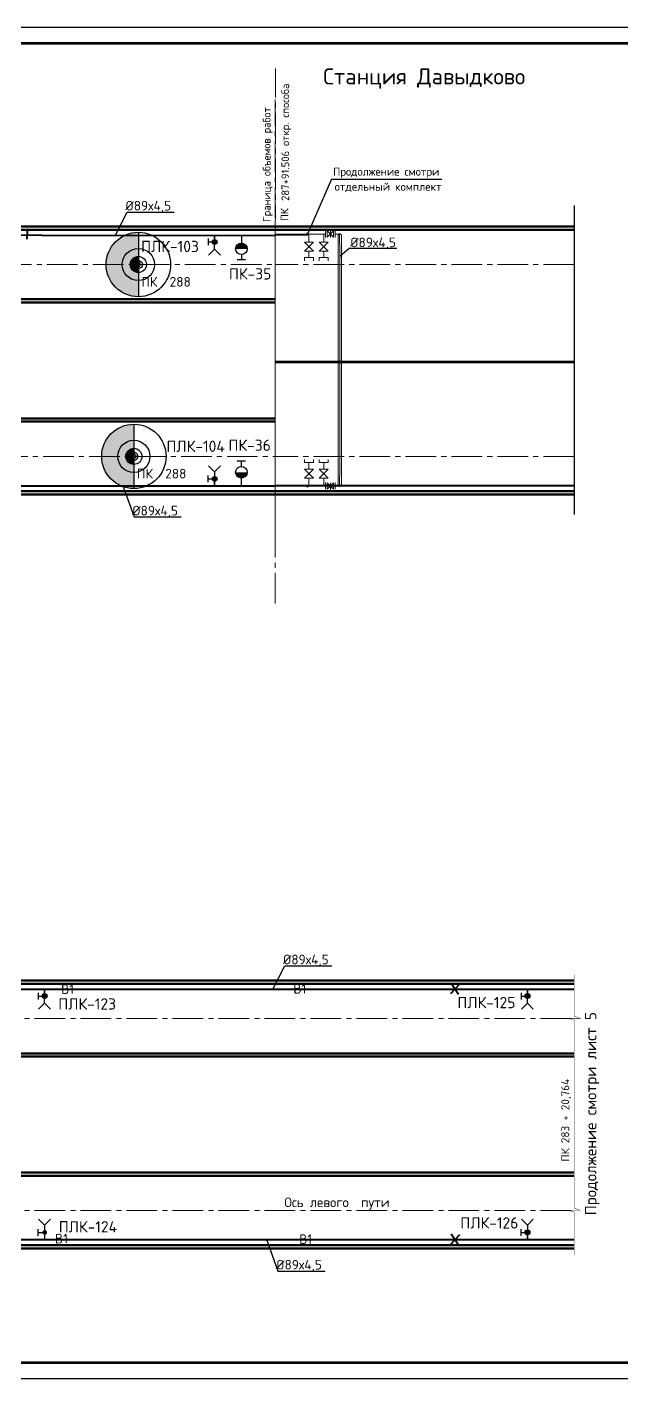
# Paper-space layout 'л2-л8' of a CAD drawing. Header units: millimetres. Extents: x 10032 to 18918, y -3051 to 627.
# Drawn here: x 11550 to 11734.8, y -2094.3 to -1674.3 of the extents above; entities that cross this region are included whole.
import ezdxf

# ---------------------------------------------------------------- set-up
doc = ezdxf.new("R2010")
doc.units = ezdxf.units.MM
doc.header["$LTSCALE"] = 0.5
for name, pattern in [('CENTER', [2, 1.25, -0.25, 0.25, -0.25]), ('CENTER2', [28.575, 19.05, -3.175, 3.175, -3.175]), ('Геоподоснова$0$12_5020Ж$0${ Cable   Tele }', [0])]:
    doc.linetypes.add(name, pattern=pattern)
for name, color, linetype in [('0 @ 1', 7, 'Continuous'), ('1_NADPIS', 7, 'Continuous'), ('3_Текст', 7, 'Continuous'), ('FORMAT', 7, 'Continuous'), ('NADPISI', 110, 'Continuous'), ('ВК_надписи', 7, 'Continuous'), ('ВК_сети', 4, 'Continuous'), ('ГТ_ПК', 2, 'Continuous'), ('ГТ_ПК @ 0.25', 2, 'Continuous'), ('ГТ_ПК @ 0.5', 2, 'Continuous'), ('ГТ_ПК @ 1', 2, 'Continuous'), ('ГТ_ПК @ 2', 2, 'Continuous'), ('ГТ_ПК @ 4', 2, 'Continuous')]:
    doc.layers.add(name, color=color, linetype=linetype)
for name, color, linetype, lineweight in [('1_PK500', 5, 'Continuous', 35), ('3_Формат', 4, 'Continuous', 60), ('А_Дизайн', 16, 'Continuous', 20), ('А_Конструкции', 4, 'Continuous', 50), ('А_Текст', 255, 'Continuous', 20), ('АР_Оси', 242, 'CENTER2', 18), ('Сети ВК', 4, 'Continuous', 20)]:
    doc.layers.add(name, color=color, linetype=linetype, lineweight=lineweight)
doc.styles.add('Стандарт ММП', font='isocpeur.ttf')

# ---------------------------------------------------------------- blocks, each defined once
blk = doc.blocks.new('ПК')
at = {"layer": 'ГТ_ПК'}
blk.add_hatch(color=0, dxfattribs=at).paths.add_polyline_path([(0, -2.5, 0.414214), (2.5, 0, 0.414214), (0, 2.5)])
at = {"layer": 'ГТ_ПК', "color": 0}
blk.add_line((0, -2.5), (0, 2.5), dxfattribs=at)
blk.add_circle((0, 0), 2.5, dxfattribs=at)
blk = doc.blocks.new('*U507')
at = {"layer": 'ГТ_ПК @ 0.25', "extrusion": (9.32183e-09, 7.72587e-22, 1), "xscale": 0.2500000000000059, "yscale": 0.2500000000000053, "zscale": 0.2500000000000053, "rotation": 180}
blk.add_blockref('ПК', (11584.61, -1748.1, 0), dxfattribs=at)
at = {"layer": 'ГТ_ПК @ 0.5', "extrusion": (9.32183e-09, 7.72587e-22, 1), "xscale": 0.5000000000000185, "yscale": 0.5000000000000173, "zscale": 0.5000000000000173, "rotation": 180}
blk.add_blockref('ПК', (11584.61, -1748.1, 0), dxfattribs=at)
at = {"layer": 'ГТ_ПК @ 1', "extrusion": (9.32183e-09, 7.72587e-22, 1), "rotation": 179.9999999999641}
blk.add_blockref('ПК', (11584.61, -1748.1, 0), dxfattribs=at)
at = {"layer": 'ГТ_ПК @ 2', "extrusion": (9.32183e-09, 7.72587e-22, 1), "xscale": 2.000000000000074, "yscale": 2.000000000000069, "zscale": 2.000000000000069, "rotation": 180}
blk.add_blockref('ПК', (11584.61, -1748.1, 0), dxfattribs=at)
at = {"layer": 'ГТ_ПК @ 4', "extrusion": (9.32183e-09, 7.72587e-22, 1), "xscale": 4.000000000000095, "yscale": 4.000000000000085, "zscale": 4.000000000000085, "rotation": 180}
blk.add_blockref('ПК', (11584.61, -1748.1, 0), dxfattribs=at)
blk = doc.blocks.new('*U509')
at = {"layer": 'ГТ_ПК @ 0.25', "extrusion": (9.32183e-09, 7.72587e-22, 1), "xscale": 0.2500000000000059, "yscale": 0.2500000000000053, "zscale": 0.2500000000000053, "rotation": 180}
blk.add_blockref('ПК', (11583.22, -1807.7, 0), dxfattribs=at)
at = {"layer": 'ГТ_ПК @ 0.5', "extrusion": (9.32183e-09, 7.72587e-22, 1), "xscale": 0.5000000000000185, "yscale": 0.5000000000000173, "zscale": 0.5000000000000173, "rotation": 180}
blk.add_blockref('ПК', (11583.22, -1807.7, 0), dxfattribs=at)
at = {"layer": 'ГТ_ПК @ 1', "extrusion": (9.32183e-09, 7.72587e-22, 1), "rotation": 179.9999999999641}
blk.add_blockref('ПК', (11583.22, -1807.7, 0), dxfattribs=at)
at = {"layer": 'ГТ_ПК @ 2', "extrusion": (9.32183e-09, 7.72587e-22, 1), "xscale": 2.000000000000074, "yscale": 2.000000000000069, "zscale": 2.000000000000069, "rotation": 180}
blk.add_blockref('ПК', (11583.22, -1807.7, 0), dxfattribs=at)
at = {"layer": 'ГТ_ПК @ 4', "extrusion": (9.32183e-09, 7.72587e-22, 1), "xscale": 4.000000000000095, "yscale": 4.000000000000085, "zscale": 4.000000000000085, "rotation": 180}
blk.add_blockref('ПК', (11583.22, -1807.7, 0), dxfattribs=at)
blk = doc.blocks.new('A$C694964ED')
at = {"layer": 'Сети ВК', "lineweight": 9}
h = blk.add_hatch(color=256, dxfattribs=at)
h.paths.add_polyline_path([(20.04, -2.15, -0.414214), (20.29, -2.4, -0.414214), (20.04, -2.65)])
h.paths.add_polyline_path([(20.04, -2.15), (20.04, -2.65, -0.414214), (19.79, -2.4, -0.414214)])
h = blk.add_hatch(color=256, dxfattribs=at)
h.paths.add_polyline_path([(20.04, -80.79, 0.414214), (20.29, -80.54, 0.414214), (20.04, -80.29)])
h.paths.add_polyline_path([(20.04, -80.79), (20.04, -80.29, 0.414214), (19.79, -80.54, 0.414214)])
at = {"layer": 'Defpoints', "color": 6, "ltscale": 0.125}
blk.add_line((92.9, 6.51), (92.9, -89.49), dxfattribs=at)
at = {"layer": 'Defpoints', "color": 6, "linetype": 'Continuous', "lineweight": 140}
blk.add_line((92.9, -42.1), (0, -42.1), dxfattribs=at)
at = {"layer": 'NADPISI', "color": 5, "linetype": 'Геоподоснова$0$12_5020Ж$0${ Cable   Tele }', "ltscale": 0.5}
for q in [(10.04, -2.35, 0), (51.81, 14.71, 0)]:
    blk.add_line((17.57, 14.71, 0), q, dxfattribs=at)
at = {"layer": 'А_Конструкции'}
for p, q in [((92.9, 0), (0, 0)), ((92.9, -1), (0, -1)), ((92.9, -82.2), (0, -82.2)), ((92.9, -83.2), (0, -83.2))]:
    blk.add_line(p, q, dxfattribs=at)
at = {"layer": 'АР_Оси', "color": 7}
for p, q in [((0, -97.36), (0, 39.47)), ((92.9, -11.8), (0, -11.8)), ((92.9, -71.4), (0, -71.4))]:
    blk.add_line(p, q, dxfattribs=at)
at = {"layer": 'ВК_надписи'}
for p, q in [((23.07, -6.84, 0), (20.1, -9.33, 0)), ((37.83, -6.84, 0), (23.07, -6.84, 0))]:
    blk.add_line(p, q, dxfattribs=at)
at = {"layer": 'ВК_сети', "color": 2, "lineweight": 40, "ltscale": 0.5, "elevation": 0}
for points in [[(10.08, -2.61), (0, -2.61)], [(92.9, -80.59), (0, -80.59)]]:
    blk.add_lwpolyline(points, dxfattribs=at)
at = {"layer": 'ВК_сети', "color": 1, "lineweight": 9, "ltscale": 0.5}
for centre in [(10.04, -2.31), (10.04, -80.63, 0)]:
    blk.add_circle(centre, 0.3, dxfattribs=at)
at = {"layer": 'Сети ВК', "lineweight": 9}
for p, q in [((15.76, -2.35, 0), (10.04, -2.35, 0)), ((10.51, -2.35, 0), (10.51, -4.81, 0)), ((15.14, -2.35, 0), (15.14, -4.81, 0)), ((20.1, -2.35, 0), (18.7, -2.35, 0)), ((20.04, -2.4, 0), (20.1, -8.71, 0)), ((10.51, -7.61, 0), (10.51, -9.61, 0)), ((15.14, -7.61, 0), (15.14, -9.61, 0)), ((20.1, -8.71, 0), (20.1, -71.75, 0)), ((10.51, -75.33, 0), (10.51, -73.33, 0)), ((15.14, -75.33, 0), (15.14, -73.33, 0)), ((20.04, -80.54, 0), (20.1, -74.23, 0)), ((20.1, -74.23, 0), (20.1, -71.75, 0)), ((10.51, -80.59, 0), (10.51, -78.13, 0)), ((15.14, -80.59, 0), (15.14, -78.13, 0)), ((15.76, -80.59, 0), (10.04, -80.59, 0)), ((20.1, -80.59, 0), (18.7, -80.59, 0))]:
    blk.add_line(p, q, dxfattribs=at)
at = {"layer": 'Сети ВК', "color": 5, "linetype": 'Continuous', "lineweight": 9, "ltscale": 0.3}
for p, q in [((15.7, -1.39, 0), (15.7, -3.39, 0)), ((16.2, -3.35, 0), (18.2, -1.35, 0)), ((16.2, -1.35, 0), (18.2, -3.35, 0)), ((16.2, -1.35, 0), (16.2, -3.35, 0)), ((17.2, -3.35, 0), (17.2, -0.99, 0)), ((18.2, -3.35, 0), (18.2, -1.35, 0)), ((18.7, -3.4, 0), (18.7, -1.4, 0)), ((19.6, -71.4), (19.6, -2.35, 0)), ((20.6, -71.75, 0), (20.6, -2.49, 0)), ((11.91, -7.61, 0), (9.11, -4.81, 0)), ((9.11, -7.61, 0), (11.91, -4.81, 0)), ((11.91, -4.81, 0), (9.11, -4.81, 0)), ((9.11, -7.61, 0), (11.91, -7.61, 0)), ((16.54, -7.61, 0), (13.74, -4.81, 0)), ((13.74, -7.61, 0), (16.54, -4.81, 0)), ((16.54, -4.81, 0), (13.74, -4.81, 0)), ((13.74, -7.61, 0), (16.54, -7.61, 0)), ((9.11, -9.61, 0), (11.91, -9.61, 0)), ((9.11, -9.61, 0), (9.11, -10.61, 0)), ((11.91, -9.61, 0), (11.91, -10.61, 0)), ((13.74, -9.61, 0), (16.54, -9.61, 0)), ((13.74, -9.61, 0), (13.74, -10.61, 0)), ((16.54, -9.61, 0), (16.54, -10.61, 0)), ((9.11, -73.33, 0), (9.11, -72.33, 0)), ((9.11, -73.33, 0), (11.91, -73.33, 0)), ((11.91, -75.33, 0), (9.11, -78.13, 0)), ((9.11, -75.33, 0), (11.91, -78.13, 0)), ((9.11, -75.33, 0), (11.91, -75.33, 0)), ((11.91, -73.33, 0), (11.91, -72.33, 0)), ((13.74, -73.33, 0), (13.74, -72.33, 0)), ((13.74, -73.33, 0), (16.54, -73.33, 0)), ((16.54, -75.33, 0), (13.74, -78.13, 0)), ((13.74, -75.33, 0), (16.54, -78.13, 0)), ((13.74, -75.33, 0), (16.54, -75.33, 0)), ((16.54, -73.33, 0), (16.54, -72.33, 0)), ((19.6, -71.75, 0), (19.6, -80.59, 0)), ((20.6, -71.75, 0), (20.6, -80.45, 0)), ((11.91, -78.13, 0), (9.11, -78.13, 0)), ((16.54, -78.13, 0), (13.74, -78.13, 0)), ((15.7, -81.55, 0), (15.7, -79.55, 0)), ((16.2, -79.59, 0), (18.2, -81.59, 0)), ((16.2, -81.59, 0), (18.2, -79.59, 0)), ((16.2, -81.59, 0), (16.2, -79.59, 0)), ((17.2, -79.59, 0), (17.2, -81.95, 0)), ((18.2, -79.59, 0), (18.2, -81.59, 0)), ((18.7, -79.54, 0), (18.7, -81.54, 0))]:
    blk.add_line(p, q, dxfattribs=at)
at = {"layer": 'Сети ВК', "lineweight": 9}
for centre in [(20.04, -2.4, 0), (20.04, -80.54, 0)]:
    blk.add_circle(centre, 0.25, dxfattribs=at)
at = {"layer": '3_Формат', "color": 0, "lineweight": 50, "style": 'Стандарт ММП'}
blk.add_text('Станция Давыдково', height=5, rotation=360, dxfattribs=at).set_placement((14.97, 44.15, 0))
at = {"layer": 'NADPISI', "color": 5, "linetype": 'CENTER', "ltscale": 0.5, "style": 'Стандарт ММП'}
for s, p in [('Продолжение смотри', (18.07, 15.81, 0)), ('отдельный комплект', (18.51, 11.14, 0))]:
    blk.add_text(s, height=2.5, dxfattribs=at).set_placement(p)
at = {"layer": 'А_Текст', "color": 0, "linetype": 'Continuous', "lineweight": 30, "style": 'Стандарт ММП'}
for s, p in [('287+91.506 откр. способа', (4.39, 7.95, 0)), ('Граница объемов работ', (-1.39, 1.4)), ('ПК ', (4.16, 1.71, 0))]:
    blk.add_text(s, height=2.4, rotation=90, dxfattribs=at).set_placement(p)
at = {"layer": 'ВК_надписи', "style": 'Стандарт ММП'}
blk.add_text('%%C89х4,5', height=3, dxfattribs=at).set_placement((23.34, -6.42, 0))
blk = doc.blocks.new('*U441')
at = {"layer": 'FORMAT', "color": 7, "lineweight": 25}
blk.add_lwpolyline([(0, 0), (0, 420), (2080, 420), (2080, 0), (0, 0)], dxfattribs=at)
at = {"layer": 'FORMAT', "color": 7, "lineweight": 60}
blk.add_lwpolyline([(20, 5), (20, 415), (2075, 415), (2075, 5), (20, 5)], dxfattribs=at)

psp = doc.layouts.new('л2-л8')

# ---------------------------------------------------------------- hatches: boundary and pattern name
at = {"layer": 'ВК_сети', "ltscale": 0.5}
h = psp.add_hatch(color=5, dxfattribs=at)
h.paths.add_polyline_path([(11609.069, -1741.0925, 0.41421356), (11608.319, -1740.3425), (11608.319, -1741.0925)])
h.paths.add_polyline_path([(11609.069, -1741.0925), (11608.319, -1741.0925), (11608.319, -1741.8425, 0.41421356)])
h.paths.add_polyline_path([(11608.319, -1741.0925), (11608.319, -1740.3425, 0.58408052), (11607.6772, -1741.4805)])
h.paths.add_polyline_path([(11608.319, -1741.8425), (11608.319, -1741.0925), (11607.6772, -1741.4805, 0.26256208)])
h = psp.add_hatch(color=1, dxfattribs=at)
h.paths.add_polyline_path([(11614.8074, -1743.2294), (11618.4074, -1743.2294, 0.09159777), (11618.2886, -1742.5863), (11614.9262, -1742.5863, 0.09159777)])
h.paths.add_polyline_path([(11614.9262, -1742.5863), (11618.2886, -1742.5863, 0.68812614)])
h = psp.add_hatch(color=5, dxfattribs=at)
h.paths.add_polyline_path([(11609.069, -1814.7157, -0.41421356), (11608.319, -1815.4657), (11608.319, -1814.7157)])
h.paths.add_polyline_path([(11609.069, -1814.7157), (11608.319, -1814.7157), (11608.319, -1813.9657, -0.41421356)])
h.paths.add_polyline_path([(11608.319, -1814.7157), (11608.319, -1815.4657, -0.58408052), (11607.6772, -1814.3277)])
h.paths.add_polyline_path([(11608.319, -1813.9657), (11608.319, -1814.7157), (11607.6772, -1814.3277, -0.26256208)])
h = psp.add_hatch(color=1, dxfattribs=at)
h.paths.add_polyline_path([(11614.8074, -1812.6568), (11618.4074, -1812.6568, -0.09159777), (11618.2886, -1813.3), (11614.9262, -1813.3, -0.09159777)])
h.paths.add_polyline_path([(11614.9262, -1813.3), (11618.2886, -1813.3, -0.68812614)])
h = psp.add_hatch(color=1, dxfattribs=at)
h.paths.add_polyline_path([(11614.8074, -1812.6568), (11618.4074, -1812.6568, -0.09159777), (11618.2886, -1813.3), (11614.9262, -1813.3, -0.09159777)])
h.paths.add_polyline_path([(11614.9262, -1813.3), (11618.2886, -1813.3, -0.68812614)])
h = psp.add_hatch(color=5, dxfattribs=at)
h.paths.add_polyline_path([(11556.2635, -1975.3578, 0.41421356), (11555.5135, -1974.6078), (11555.5135, -1975.3578)])
h.paths.add_polyline_path([(11556.2635, -1975.3578), (11555.5135, -1975.3578), (11555.5135, -1976.1078, 0.41421356)])
h.paths.add_polyline_path([(11555.5135, -1975.3578), (11555.5135, -1974.6078, 0.58408052), (11554.8717, -1975.7458)])
h.paths.add_polyline_path([(11555.5135, -1976.1078), (11555.5135, -1975.3578), (11554.8717, -1975.7458, 0.26256208)])
h = psp.add_hatch(color=5, dxfattribs=at)
h.paths.add_polyline_path([(11706.2635, -1975.3578, 0.41421356), (11705.5135, -1974.6078), (11705.5135, -1975.3578)])
h.paths.add_polyline_path([(11706.2635, -1975.3578), (11705.5135, -1975.3578), (11705.5135, -1976.1078, 0.41421356)])
h.paths.add_polyline_path([(11705.5135, -1975.3578), (11705.5135, -1974.6078, 0.58408052), (11704.8717, -1975.7458)])
h.paths.add_polyline_path([(11705.5135, -1976.1078), (11705.5135, -1975.3578), (11704.8717, -1975.7458, 0.26256208)])
h = psp.add_hatch(color=5, dxfattribs=at)
h.paths.add_polyline_path([(11556.2635, -2048.781, -0.41421356), (11555.5135, -2049.531), (11555.5135, -2048.781)])
h.paths.add_polyline_path([(11556.2635, -2048.781), (11555.5135, -2048.781), (11555.5135, -2048.031, -0.41421356)])
h.paths.add_polyline_path([(11555.5135, -2048.781), (11555.5135, -2049.531, -0.58408052), (11554.8717, -2048.393)])
h.paths.add_polyline_path([(11555.5135, -2048.031), (11555.5135, -2048.781), (11554.8717, -2048.393, -0.26256208)])
h = psp.add_hatch(color=5, dxfattribs=at)
h.paths.add_polyline_path([(11706.2635, -2048.781, -0.41421356), (11705.5135, -2049.531), (11705.5135, -2048.781)])
h.paths.add_polyline_path([(11706.2635, -2048.781), (11705.5135, -2048.781), (11705.5135, -2048.031, -0.41421356)])
h.paths.add_polyline_path([(11705.5135, -2048.781), (11705.5135, -2049.531, -0.58408052), (11704.8717, -2048.393)])
h.paths.add_polyline_path([(11705.5135, -2048.031), (11705.5135, -2048.781), (11704.8717, -2048.393, -0.26256208)])

# ---------------------------------------------------------------- linework, layer by layer
at = {"layer": 'Defpoints', "color": 5, "linetype": 'Continuous', "lineweight": 30}
psp.add_line((11584.6074, -1750.6041), (11584.6074, -1750.6041), dxfattribs=at)
at = {"layer": 'А_Дизайн', "ltscale": 0.125, "const_width": 0.12}
for points in [[(11719.9819, -2008.2833), (11719.9819, -1982.8819), (11718.1778, -1982.2879), (11721.85, -1982.2854), (11719.9819, -1981.6163), (11719.9819, -1968.7438)], [(11719.9819, -2055.8912), (11719.9819, -2042.4819), (11718.1778, -2041.8879), (11721.85, -2041.8854), (11719.9819, -2041.2163), (11719.9819, -2008.2833)]]:
    psp.add_lwpolyline(points, dxfattribs=at)
at = {"layer": 'А_Конструкции'}
for p, q in [((11413.6831, -1736.3041), (11627.0774, -1736.3041)), ((11413.6831, -1737.3041), (11627.0774, -1737.3041)), ((11413.6831, -1758.9041), (11627.0774, -1758.9041)), ((11413.6831, -1759.9041), (11627.0774, -1759.9041)), ((11413.6831, -1795.9041), (11627.0774, -1795.9041)), ((11413.6831, -1796.9041), (11627.0774, -1796.9041)), ((11413.6831, -1818.5041), (11627.0774, -1818.5041)), ((11413.6831, -1819.5041), (11627.0774, -1819.5041)), ((11323.8019, -1970.5694), (11719.9819, -1970.5694)), ((11323.8019, -1971.5694), (11719.9819, -1971.5694)), ((11323.8019, -1993.1694), (11719.9819, -1993.1694)), ((11323.8019, -1994.1694), (11719.9819, -1994.1694)), ((11323.8019, -2030.1694), (11719.9819, -2030.1694)), ((11323.8019, -2031.1694), (11719.9819, -2031.1694)), ((11323.8019, -2052.7694), (11719.9819, -2052.7694)), ((11323.8019, -2053.7694), (11719.9819, -2053.7694))]:
    psp.add_line(p, q, dxfattribs=at)
at = {"layer": 'АР_Оси', "color": 7}
for p, q in [((11627.0774, -1853.3953), (11627.1966, -1687.1623)), ((10084.6074, -1748.1041), (11627.0774, -1748.1041)), ((11412.1266, -1807.7041), (11627.0774, -1807.7041)), ((11323.8019, -1982.3694), (11719.9819, -1982.3694)), ((11323.8019, -2041.9694), (11719.9819, -2041.9694))]:
    psp.add_line(p, q, dxfattribs=at)
at = {"layer": 'ВК_надписи'}
for p, q in [((11577.4896, -1738.993, 0), (11581.1493, -1731.7953, 0)), ((11581.1493, -1731.7953, 0), (11595.7888, -1731.7953, 0)), ((11579.8186, -1816.8957, 0), (11583.2709, -1826.5268, 0)), ((11583.2709, -1826.5268, 0), (11597.9103, -1826.5268, 0)), ((11626.4305, -1973.1778, 0), (11630.0902, -1965.9801, 0)), ((11630.0902, -1965.9801, 0), (11644.7297, -1965.9801, 0)), ((11624.5253, -2051.161, 0), (11627.9775, -2060.7921, 0)), ((11627.9775, -2060.7921, 0), (11642.617, -2060.7921, 0))]:
    psp.add_line(p, q, dxfattribs=at)
at = {"layer": 'ВК_сети', "color": 5, "lineweight": 40, "ltscale": 0.5}
for p, q in [((11550.1185, -1740.181, 0), (11550.149, -1737.6984, 0)), ((11684.33, -1971.682, 0), (11681.5738, -1974.6736, 0)), ((11684.0855, -1974.8665, 0), (11681.8183, -1971.4892, 0)), ((11684.33, -2049.5535, 0), (11681.5738, -2052.545, 0)), ((11684.0855, -2052.7379, 0), (11681.8183, -2049.3606, 0))]:
    psp.add_line(p, q, dxfattribs=at)
at = {"layer": 'ВК_сети', "color": 5, "ltscale": 0.5}
for p, q in [((11606.2894, -1740.0608, 0), (11606.2894, -1742.1227, 0)), ((11606.2894, -1741.0918, 0), (11608.319, -1741.0918, 0)), ((11608.2574, -1743.3513, 0), (11608.2574, -1738.9125, 0)), ((11608.2574, -1743.3513, 0), (11606.4332, -1745.1755, 0)), ((11608.2574, -1743.3513, 0), (11610.0816, -1745.1755, 0)), ((11606.2894, -1815.7474, 0), (11606.2894, -1813.6856, 0)), ((11608.2574, -1812.4569, 0), (11606.4332, -1810.6328, 0)), ((11608.2574, -1812.4569, 0), (11610.0816, -1810.6328, 0)), ((11608.2574, -1812.4569, 0), (11608.2574, -1816.8957, 0)), ((11606.2894, -1814.7165, 0), (11608.319, -1814.7165, 0)), ((11555.4519, -1977.6166, 0), (11555.4519, -1973.1778, 0)), ((11705.4519, -1977.6166, 0), (11705.4519, -1973.1778, 0)), ((11553.4839, -1974.3261, 0), (11553.4839, -1976.388, 0)), ((11553.4839, -1975.3571, 0), (11555.5135, -1975.3571, 0)), ((11555.4519, -1977.6166, 0), (11553.6277, -1979.4408, 0)), ((11555.4519, -1977.6166, 0), (11557.2761, -1979.4408, 0)), ((11703.4839, -1974.3261, 0), (11703.4839, -1976.388, 0)), ((11703.4839, -1975.3571, 0), (11705.5135, -1975.3571, 0)), ((11705.4519, -1977.6166, 0), (11703.6277, -1979.4408, 0)), ((11705.4519, -1977.6166, 0), (11707.2761, -1979.4408, 0)), ((11555.4519, -2046.5222, 0), (11553.6277, -2044.698, 0)), ((11555.4519, -2046.5222, 0), (11557.2761, -2044.698, 0)), ((11705.4519, -2046.5222, 0), (11703.6277, -2044.698, 0)), ((11705.4519, -2046.5222, 0), (11707.2761, -2044.698, 0)), ((11553.4839, -2049.8127, 0), (11553.4839, -2047.7508, 0)), ((11553.4839, -2048.7818, 0), (11555.5135, -2048.7818, 0)), ((11555.4519, -2046.5222, 0), (11555.4519, -2050.961, 0)), ((11703.4839, -2049.8127, 0), (11703.4839, -2047.7508, 0)), ((11703.4839, -2048.7818, 0), (11705.5135, -2048.7818, 0)), ((11705.4519, -2046.5222, 0), (11705.4519, -2050.961, 0))]:
    psp.add_line(p, q, dxfattribs=at)
at = {"layer": 'ВК_сети', "color": 1, "lineweight": 30, "ltscale": 0.5, "extrusion": (-3.27269e-07, 1.1423e-06, 1)}
for p, q in [((11608.2574, -1738.9125, 0), (11608.2574, -1741.8675, 0)), ((11555.4519, -1973.1778, 0), (11555.4519, -1976.1327, 0)), ((11705.4519, -1973.1778, 0), (11705.4519, -1976.1327, 0))]:
    psp.add_line(p, q, dxfattribs=at)
at = {"layer": 'ВК_сети', "color": 1, "ltscale": 0.5}
for p, q in [((11616.6074, -1738.9905, 0), (11616.6074, -1741.4294, 0)), ((11617.9493, -1746.6824, 0), (11615.2655, -1746.6824, 0)), ((11616.6074, -1745.0294, 0), (11616.6074, -1746.6824, 0)), ((11617.9493, -1809.2039, 0), (11615.2655, -1809.2039, 0)), ((11617.9493, -1809.2039, 0), (11615.2655, -1809.2039, 0)), ((11616.6074, -1810.8568, 0), (11616.6074, -1809.2039, 0)), ((11616.6074, -1810.8568, 0), (11616.6074, -1809.2039, 0)), ((11616.6074, -1816.8957, 0), (11616.6074, -1814.4568, 0)), ((11616.6074, -1816.8957, 0), (11616.6074, -1814.4568, 0))]:
    psp.add_line(p, q, dxfattribs=at)
at = {"layer": 'ВК_сети', "color": 1, "lineweight": 30, "ltscale": 0.5, "extrusion": (-3.27269e-07, -1.1423e-06, 1)}
for p, q in [((11608.2574, -1816.8957, 0), (11608.2574, -1813.9408, 0)), ((11705.4519, -2050.961, 0), (11705.4519, -2048.0061, 0))]:
    psp.add_line(p, q, dxfattribs=at)
at = {"layer": 'ВК_сети', "color": 1, "lineweight": 30, "ltscale": 0.5}
for p, q in [((11616.6074, -1813.9343, -0.0001), (11616.09, -1813.9305, -0.0001)), ((11616.6074, -1813.9343, -0.0001), (11616.09, -1813.9305, -0.0001)), ((11616.6044, -1814.3363, -0.0001), (11616.6074, -1813.9343, -0.0001)), ((11616.6044, -1814.3363, -0.0001), (11616.6074, -1813.9343, -0.0001)), ((11616.6074, -1813.9343, -0.0001), (11617.1248, -1813.9381, -0.0001)), ((11616.6074, -1813.9343, -0.0001), (11617.1248, -1813.9381, -0.0001))]:
    psp.add_line(p, q, dxfattribs=at)
at = {"layer": 'ВК_сети', "color": 2, "lineweight": 40, "ltscale": 0.5, "elevation": 0}
for points in [[(11482.0764, -1738.9125), (11627.0774, -1739.0348)], [(11545.8409, -1816.8957), (11627.0774, -1816.8957)], [(11513.4601, -1973.1778), (11719.9819, -1973.1778)], [(10581.6371, -2050.961), (11719.9938, -2050.961)]]:
    psp.add_lwpolyline(points, dxfattribs=at)
at = {"layer": 'ВК_сети', "color": 5, "ltscale": 0.5}
for centre in [(11608.319, -1741.0925, 0), (11608.319, -1814.7157, 0), (11555.5135, -1975.3578, 0), (11705.5135, -1975.3578, 0), (11705.5135, -2048.781, 0)]:
    psp.add_circle(centre, 0.75, dxfattribs=at)
at = {"layer": 'ВК_сети', "color": 1, "ltscale": 0.5}
for centre in [(11616.6074, -1743.2294, 0), (11616.6074, -1812.6568, 0), (11616.6074, -1812.6568, 0)]:
    psp.add_circle(centre, 1.8, dxfattribs=at)

# ---------------------------------------------------------------- block references
at = {"layer": '0 @ 1', "ltscale": 0.5}
psp.add_blockref('*U441', (10041.7584, -2094.3225), dxfattribs=at)
at = {"layer": 'Defpoints', "color": 6, "linetype": 'Continuous', "lineweight": 140}
psp.add_blockref('A$C694964ED', (11627.0774, -1736.3041), dxfattribs=at)
at = {"layer": 'ГТ_ПК', "color": 6, "linetype": 'Continuous', "lineweight": 120}
for name in ['*U507', '*U509']:
    psp.add_blockref(name, (0, 0), dxfattribs=at)

# ---------------------------------------------------------------- texts
at = {"layer": '1_NADPIS', "linetype": 'Continuous', "style": 'Стандарт ММП'}
for s, p in [('ПЛК-103', (11585.4561, -1744.2305, 0)), ('ПЛК-104', (11593.334, -1806.327, 0)), ('ПЛК-123', (11559.7155, -1979.5627, 0)), ('ПЛК-125', (11683.7095, -1979.1399, 0)), ('ПЛК-124', (11559.8774, -2048.8105, 0)), ('ПЛК-126', (11684.6255, -2047.5969, 0))]:
    psp.add_text(s, height=3.5, rotation=360, dxfattribs=at).set_placement(p)
at = {"layer": '1_NADPIS', "color": 1, "linetype": 'Continuous', "style": 'Стандарт ММП'}
for s, rotation, p in [('ПК-35', 360, (11612.7453, -1752.7636, 0)), ('ПК-36', 360, (11612.606, -1805.9931, 0)), ('Продолжение смотри лист 5', 90, (11726.8908, -2043.4507, 0))]:
    psp.add_text(s, height=3.5, rotation=rotation, dxfattribs=at).set_placement(p)
at = {"layer": '1_NADPIS', "linetype": 'Continuous', "lineweight": 30, "style": 'Стандарт ММП'}
psp.add_text('ПК 283 + 20,764', height=2.5, rotation=90, dxfattribs=at).set_placement((11718.4753, -2026.7756, 0))
at = {"layer": '1_PK500', "style": 'Стандарт ММП'}
for p in [(11560.6339, -1974.7535), (11632.7892, -1974.6362), (11558.7343, -2052.2471), (11634.5947, -2052.42)]:
    psp.add_text('В1', height=3, rotation=0.560426, dxfattribs=at).set_placement(p)
at = {"layer": '3_Текст', "color": 255, "style": 'Стандарт ММП'}
psp.add_text('Ось левого  пути', height=3, dxfattribs=at).set_placement((11629.97, -2040.9428, -0.0004))
at = {"layer": 'ВК_надписи', "lineweight": 30, "ltscale": 0.5, "style": 'Стандарт ММП'}
for p in [(11580.5884, -1731.3241, 0), (11582.71, -1826.0556, 0), (11629.5294, -1965.5089, 0), (11627.4167, -2060.3209, 0)]:
    psp.add_text('%%C89х4,5', height=3, dxfattribs=at).set_placement(p)
at = {"layer": 'ВК_надписи', "char_height": 3, "attachment_point": 8, "style": 'Стандарт ММП'}
for insert in [(11593.2402, -1754.9783), (11591.8561, -1814.5783)]:
    psp.add_mtext('ПК  288', dxfattribs=dict(at, insert=insert))

doc.saveas('drawing.dxf')
